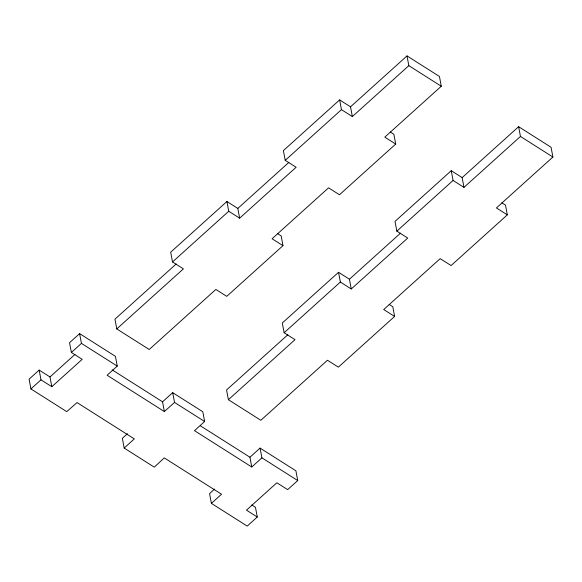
<?xml version="1.0" encoding="UTF-8"?>
<svg xmlns="http://www.w3.org/2000/svg" width="582" height="582" viewBox="0 0 582 582"><rect width="100%" height="100%" fill="white"/><g stroke="black" fill="none" stroke-linecap="round" stroke-linejoin="round"><path stroke-width="0.87" d="M164.371 411.569L162.545 401.813L172.701 392.668L174.527 402.417L164.371 411.569L107.095 375.244L117.251 366.093L115.425 356.337L79.603 333.624L69.549 342.711L71.368 352.459L82.186 359.32L51.813 386.703L40.995 379.842L39.169 370.087L29.1 379.166L30.926 388.922L66.741 411.634L77.05 402.584L134.326 438.908L124.177 448.06L154.281 467.157L164.262 457.903L221.538 494.227L211.39 503.372L247.212 526.092L257.28 517.012L255.454 507.264L251.853 504.98M71.368 352.459L81.429 343.373L79.603 333.624M350.531 106.819L407.007 55.908L408.833 65.664L352.357 116.575L350.531 106.819L339.633 99.9L283.39 150.593L285.216 160.348L296.122 167.26L239.638 218.17L237.812 208.421L226.915 201.503L170.679 252.195L172.505 261.951L183.403 268.862L116.771 328.925L149.218 349.506L215.849 289.443L226.747 296.354L282.983 245.662L281.164 235.914L277.527 233.608M30.926 388.922L40.995 379.842M172.505 261.951L228.741 211.259L226.915 201.503M285.216 160.348L341.452 109.656L339.633 99.9M51.813 386.703L49.987 376.947L74.962 354.431M176.193 263.966L114.945 319.169L116.771 328.925M237.812 208.421L288.912 162.356M407.007 55.908L439.454 76.482L441.28 86.238L384.804 137.148L395.702 144.06L339.466 194.752L328.561 187.84L272.085 238.751L282.983 245.662M127.422 433.728L122.351 438.304L124.177 448.06M462.152 177.612L518.627 126.701L520.453 136.457L463.978 187.36L462.152 177.612L451.246 170.693L395.011 221.386L396.837 231.141L407.742 238.053L351.259 288.963L349.433 279.215L338.535 272.296L282.299 322.988L284.125 332.744L295.023 339.655L228.391 399.718L260.838 420.291L327.47 360.236L338.368 367.147L394.603 316.455L392.785 306.699L389.147 304.401M284.125 332.744L340.361 282.052L338.535 272.296M396.837 231.141L453.072 180.449L451.246 170.693M287.814 334.759L226.565 389.962L228.391 399.718M349.433 279.215L400.532 233.149M172.701 392.668L202.805 411.758L204.631 421.514L194.483 430.665L251.759 466.99L261.907 457.838L260.081 448.089L249.933 457.234L251.759 466.99M518.627 126.701L551.074 147.275L552.9 157.031L496.424 207.941L507.322 214.853L451.086 265.545L440.181 258.634L383.705 309.544L394.603 316.455M214.642 489.047L209.564 493.623L211.39 503.372M260.081 448.089L295.903 470.802L297.729 480.557L287.654 489.637L276.85 482.784L246.477 510.159L257.28 517.012M408.833 65.664L441.28 86.238M520.453 136.457L552.9 157.031M390.246 132.005L393.876 134.311L395.702 144.06M501.866 202.798L505.496 205.104L507.322 214.853M341.452 109.656L352.357 116.575M453.072 180.449L463.978 187.36M228.741 211.259L239.638 218.17M340.361 282.052L351.259 288.963M81.429 343.373L117.251 366.093M174.527 402.417L204.631 421.514M261.907 457.838L297.729 480.557M112.144 369.846L162.545 401.813M200.295 425.755L249.933 457.234M39.169 370.087L49.987 376.947"/></g></svg>
